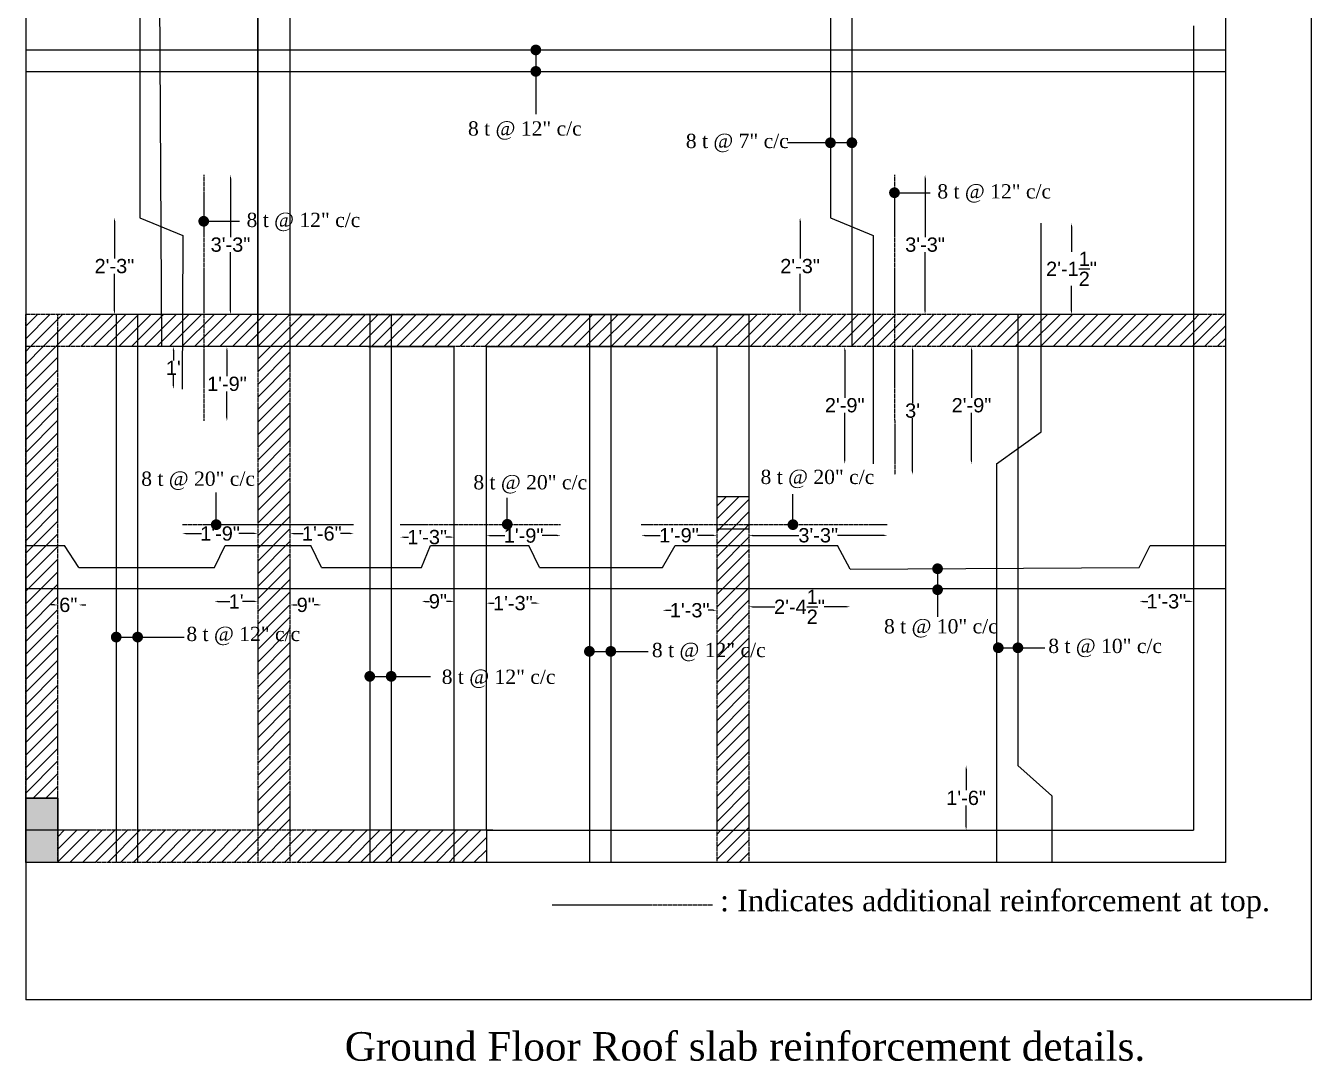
# Model space of a CAD drawing. Header units: inches. Extents: x 2686 to 6206, y -836 to 53.
# Drawn here: x 5647.2 to 6007.2, y -634.9 to -344.7 of the extents above; entities that cross this region are included whole.
import ezdxf

# ---------------------------------------------------------------- set-up
doc = ezdxf.new("R2010")
doc.units = ezdxf.units.IN
doc.header["$LTSCALE"] = 0.1
doc.header["$MEASUREMENT"] = 0
doc.linetypes.add('DASHED', pattern=[0.75, 0.5, -0.25])
doc.linetypes.add('DASHED2', pattern=[0.375, 0.25, -0.125])
doc.layers.add('MH - Beams', color=3, linetype='DASHED2')
doc.layers.add('MH - Slab reinforcement', color=3, linetype='Continuous')
doc.styles.get("Standard").update_dxf_attribs({"font": 'arial.ttf'})
doc.dimstyles.get("Standard").update_dxf_attribs({"dimtxt": 6, "dimasz": 3, "dimexe": 0, "dimexo": 0.0625, "dimgap": 0.09, "dimtad": 0, "dimtih": 1, "dimtoh": 1, "dimdec": 1, "dimzin": 0, "dimdsep": 46, "dimlunit": 4, "dimtxsty": 'Standard', "dimblk": 'DOT', "dimcen": 0.09, "dimse1": 1, "dimse2": 1, "dimadec": 0, "dimazin": 0, "dimtfac": 1, "dimtdec": 1, "dimtofl": 0, "dimtmove": 0, "dimatfit": 3, "dimfxl": 1, "dimtolj": 1, "dimtzin": 0, "dimarcsym": 0})
pattern_1 = [(45, (862.607, 15.6165), (-1.767767, 1.767767), [])]

# ---------------------------------------------------------------- blocks, each defined once
blk = doc.blocks.new('_Dot')
at = {"color": 0, "linetype": 'ByBlock', "lineweight": -2}
blk.add_line((-0.5, 0), (-1, 0), dxfattribs=at)
at = {"color": 0, "linetype": 'ByBlock', "const_width": 0.5}
blk.add_lwpolyline([(-0.25, 0, 1), (0.25, 0, 1)], format="xyb", close=True, dxfattribs=at)
blk = doc.blocks.new('*D225')
at = {"layer": 'Defpoints', "color": 0}
for p in [(5872.5, -398.5), (5864, -425.63), (5872.5, -425.63)]:
    blk.add_point(p, dxfattribs=at)
at = {"layer": 'MH - Slab reinforcement', "color": 0, "lineweight": -2}
for p, q in [((5864, -399.5), (5864, -409.93)), ((5864, -424.63), (5864, -414.2))]:
    blk.add_line(p, q, dxfattribs=at)
at = {"layer": 'MH - Slab reinforcement', "color": 0}
for points in [[(5864.17, -399.5), (5863.83, -399.5), (5864, -398.5)], [(5863.83, -424.63), (5864.17, -424.63), (5864, -425.63)]]:
    blk.add_solid(points, dxfattribs=at)
at = {"layer": 'MH - Slab reinforcement', "color": 0, "insert": (5864, -412.07), "char_height": 4, "attachment_point": 5}
blk.add_mtext('\\A1;2\'-3"', dxfattribs=at)
blk = doc.blocks.new('*D226')
at = {"layer": 'Defpoints', "color": 0}
for p in [(5890.43, -386.5), (5890.46, -425.63), (5899, -425.63)]:
    blk.add_point(p, dxfattribs=at)
at = {"layer": 'MH - Slab reinforcement', "color": 0, "lineweight": -2}
for p, q in [((5899, -387.5), (5899, -403.93)), ((5899, -424.63), (5899, -408.2))]:
    blk.add_line(p, q, dxfattribs=at)
at = {"layer": 'MH - Slab reinforcement', "color": 0}
for points in [[(5899.17, -387.5), (5898.83, -387.5), (5899, -386.5)], [(5898.83, -424.63), (5899.17, -424.63), (5899, -425.63)]]:
    blk.add_solid(points, dxfattribs=at)
at = {"layer": 'MH - Slab reinforcement', "color": 0, "insert": (5899, -406.07), "char_height": 4, "attachment_point": 5}
blk.add_mtext('\\A1;3\'-3"', dxfattribs=at)
blk = doc.blocks.new('*D227')
at = {"layer": 'Defpoints', "color": 0}
for p in [(5931.5, -400), (5931.5, -425.63), (5940, -425.63)]:
    blk.add_point(p, dxfattribs=at)
at = {"layer": 'MH - Slab reinforcement', "color": 0, "lineweight": -2}
for p, q in [((5940, -401), (5940, -408.04)), ((5940, -424.63), (5940, -417.59))]:
    blk.add_line(p, q, dxfattribs=at)
at = {"layer": 'MH - Slab reinforcement', "color": 0}
for points in [[(5940.17, -401), (5939.83, -401), (5940, -400)], [(5939.83, -424.63), (5940.17, -424.63), (5940, -425.63)]]:
    blk.add_solid(points, dxfattribs=at)
at = {"layer": 'MH - Slab reinforcement', "color": 0, "insert": (5940, -412.82), "char_height": 4, "attachment_point": 5}
blk.add_mtext('\\A1;2\'-1{\\H1.000000x;\\S1/2;}"', dxfattribs=at)
blk = doc.blocks.new('*D228')
at = {"layer": 'Defpoints', "color": 0}
for p in [(5912, -434.63), (5919, -434.63), (5919, -467.5)]:
    blk.add_point(p, dxfattribs=at)
at = {"layer": 'MH - Slab reinforcement', "color": 0, "lineweight": -2}
for p, q in [((5912, -435.63), (5912, -448.93)), ((5912, -466.5), (5912, -453.2))]:
    blk.add_line(p, q, dxfattribs=at)
at = {"layer": 'MH - Slab reinforcement', "color": 0}
for points in [[(5912.17, -435.63), (5911.83, -435.63), (5912, -434.63)], [(5911.83, -466.5), (5912.17, -466.5), (5912, -467.5)]]:
    blk.add_solid(points, dxfattribs=at)
at = {"layer": 'MH - Slab reinforcement', "color": 0, "insert": (5912, -451.07), "char_height": 4, "attachment_point": 5}
blk.add_mtext('\\A1;2\'-9"', dxfattribs=at)
blk = doc.blocks.new('*D229')
at = {"layer": 'Defpoints', "color": 0}
for p in [(5884.5, -434.63), (5876.5, -467.5), (5884.5, -467.5)]:
    blk.add_point(p, dxfattribs=at)
at = {"layer": 'MH - Slab reinforcement', "color": 0, "lineweight": -2}
for p, q in [((5876.5, -435.63), (5876.5, -448.93)), ((5876.5, -466.5), (5876.5, -453.2))]:
    blk.add_line(p, q, dxfattribs=at)
at = {"layer": 'MH - Slab reinforcement', "color": 0}
for points in [[(5876.67, -435.63), (5876.33, -435.63), (5876.5, -434.63)], [(5876.33, -466.5), (5876.67, -466.5), (5876.5, -467.5)]]:
    blk.add_solid(points, dxfattribs=at)
at = {"layer": 'MH - Slab reinforcement', "color": 0, "insert": (5876.5, -451.07), "char_height": 4, "attachment_point": 5}
blk.add_mtext('\\A1;2\'-9"', dxfattribs=at)
blk = doc.blocks.new('*D230')
at = {"layer": 'Defpoints', "color": 0}
for p in [(5890.47, -434.63), (5890.5, -470.5), (5895.5, -470.5)]:
    blk.add_point(p, dxfattribs=at)
at = {"layer": 'MH - Slab reinforcement', "color": 0, "lineweight": -2}
for p, q in [((5895.5, -435.63), (5895.5, -450.43)), ((5895.5, -469.5), (5895.5, -454.7))]:
    blk.add_line(p, q, dxfattribs=at)
at = {"layer": 'MH - Slab reinforcement', "color": 0}
for points in [[(5895.67, -435.63), (5895.33, -435.63), (5895.5, -434.63)], [(5895.33, -469.5), (5895.67, -469.5), (5895.5, -470.5)]]:
    blk.add_solid(points, dxfattribs=at)
at = {"layer": 'MH - Slab reinforcement', "color": 0, "insert": (5895.5, -452.57), "char_height": 4, "attachment_point": 5}
blk.add_mtext("\\A1;3'", dxfattribs=at)
blk = doc.blocks.new('*D231')
at = {"layer": 'Defpoints', "color": 0}
for p in [(5825.5, -496.5), (5840.65, -496.5), (5840.65, -508.5)]:
    blk.add_point(p, dxfattribs=at)
at = {"layer": 'MH - Slab reinforcement', "color": 0, "lineweight": -2}
for p, q in [((5826.5, -508.5), (5827.86, -508.5)), ((5839.65, -508.5), (5838.29, -508.5))]:
    blk.add_line(p, q, dxfattribs=at)
at = {"layer": 'MH - Slab reinforcement', "color": 0}
for points in [[(5826.5, -508.33), (5826.5, -508.67), (5825.5, -508.5)], [(5839.65, -508.67), (5839.65, -508.33), (5840.65, -508.5)]]:
    blk.add_solid(points, dxfattribs=at)
at = {"layer": 'MH - Slab reinforcement', "color": 0, "insert": (5833.08, -508.5), "char_height": 4, "attachment_point": 5}
blk.add_mtext('\\A1;1\'-3"', dxfattribs=at)
blk = doc.blocks.new('*D232')
at = {"layer": 'Defpoints', "color": 0}
for p in [(5849.65, -497), (5878, -497), (5849.65, -507.5)]:
    blk.add_point(p, dxfattribs=at)
at = {"layer": 'MH - Slab reinforcement', "color": 0, "lineweight": -2}
for p, q in [((5850.65, -507.5), (5856.92, -507.5)), ((5877, -507.5), (5870.73, -507.5))]:
    blk.add_line(p, q, dxfattribs=at)
at = {"layer": 'MH - Slab reinforcement', "color": 0}
for points in [[(5850.65, -507.33), (5850.65, -507.67), (5849.65, -507.5)], [(5877, -507.67), (5877, -507.33), (5878, -507.5)]]:
    blk.add_solid(points, dxfattribs=at)
at = {"layer": 'MH - Slab reinforcement', "color": 0, "insert": (5863.83, -507.5), "char_height": 4, "attachment_point": 5}
blk.add_mtext('\\A1;2\'-4{\\H1.000000x;\\S1/2;}"', dxfattribs=at)
blk = doc.blocks.new('*D234')
at = {"layer": 'Defpoints', "color": 0}
for p in [(5849.65, -484.5), (5888.5, -484.5), (5849.65, -487.5)]:
    blk.add_point(p, dxfattribs=at)
at = {"layer": 'MH - Slab reinforcement', "color": 0, "lineweight": -2}
for p, q in [((5850.65, -487.5), (5863.68, -487.5)), ((5887.5, -487.5), (5874.48, -487.5))]:
    blk.add_line(p, q, dxfattribs=at)
at = {"layer": 'MH - Slab reinforcement', "color": 0}
for points in [[(5850.65, -487.33), (5850.65, -487.67), (5849.65, -487.5)], [(5887.5, -487.67), (5887.5, -487.33), (5888.5, -487.5)]]:
    blk.add_solid(points, dxfattribs=at)
at = {"layer": 'MH - Slab reinforcement', "color": 0, "insert": (5869.08, -487.5), "char_height": 4, "attachment_point": 5}
blk.add_mtext('\\A1;3\'-3"', dxfattribs=at)
blk = doc.blocks.new('*D235')
at = {"layer": 'Defpoints', "color": 0}
for p in [(5819.5, -484.5), (5840.65, -484.5), (5819.5, -487.5)]:
    blk.add_point(p, dxfattribs=at)
at = {"layer": 'MH - Slab reinforcement', "color": 0, "lineweight": -2}
for p, q in [((5820.5, -487.5), (5824.86, -487.5)), ((5839.65, -487.5), (5835.29, -487.5))]:
    blk.add_line(p, q, dxfattribs=at)
at = {"layer": 'MH - Slab reinforcement', "color": 0}
for points in [[(5820.5, -487.33), (5820.5, -487.67), (5819.5, -487.5)], [(5839.65, -487.67), (5839.65, -487.33), (5840.65, -487.5)]]:
    blk.add_solid(points, dxfattribs=at)
at = {"layer": 'MH - Slab reinforcement', "color": 0, "insert": (5830.08, -487.5), "char_height": 4, "attachment_point": 5}
blk.add_mtext('\\A1;1\'-9"', dxfattribs=at)
blk = doc.blocks.new('*D236')
at = {"layer": 'Defpoints', "color": 0}
for p in [(5959, -496.5), (5974.15, -496.5), (5974.15, -506)]:
    blk.add_point(p, dxfattribs=at)
at = {"layer": 'MH - Slab reinforcement', "color": 0, "lineweight": -2}
for p, q in [((5960, -506), (5961.36, -506)), ((5973.15, -506), (5971.79, -506))]:
    blk.add_line(p, q, dxfattribs=at)
at = {"layer": 'MH - Slab reinforcement', "color": 0}
for points in [[(5960, -505.83), (5960, -506.17), (5959, -506)], [(5973.15, -506.17), (5973.15, -505.83), (5974.15, -506)]]:
    blk.add_solid(points, dxfattribs=at)
at = {"layer": 'MH - Slab reinforcement', "color": 0, "insert": (5966.58, -506), "char_height": 4, "attachment_point": 5}
blk.add_mtext('\\A1;1\'-3"', dxfattribs=at)
blk = doc.blocks.new('*D237')
at = {"layer": 'Defpoints', "color": 0}
for p in [(5776.15, -496.5), (5791, -496.5), (5776.15, -506.5)]:
    blk.add_point(p, dxfattribs=at)
at = {"layer": 'MH - Slab reinforcement', "color": 0, "lineweight": -2}
for p, q in [((5777.15, -506.5), (5778.36, -506.5)), ((5790, -506.5), (5788.79, -506.5))]:
    blk.add_line(p, q, dxfattribs=at)
at = {"layer": 'MH - Slab reinforcement', "color": 0}
for points in [[(5777.15, -506.33), (5777.15, -506.67), (5776.15, -506.5)], [(5790, -506.67), (5790, -506.33), (5791, -506.5)]]:
    blk.add_solid(points, dxfattribs=at)
at = {"layer": 'MH - Slab reinforcement', "color": 0, "insert": (5783.58, -506.5), "char_height": 4, "attachment_point": 5}
blk.add_mtext('\\A1;1\'-3"', dxfattribs=at)
blk = doc.blocks.new('*D238')
at = {"layer": 'Defpoints', "color": 0}
for p in [(5758, -496.5), (5767.15, -496.5), (5767.15, -506)]:
    blk.add_point(p, dxfattribs=at)
at = {"layer": 'MH - Slab reinforcement', "color": 0, "lineweight": -2}
for p, q in [((5759, -506), (5760.19, -506)), ((5766.15, -506), (5764.96, -506))]:
    blk.add_line(p, q, dxfattribs=at)
at = {"layer": 'MH - Slab reinforcement', "color": 0}
for points in [[(5759, -505.83), (5759, -506.17), (5758, -506)], [(5766.15, -506.17), (5766.15, -505.83), (5767.15, -506)]]:
    blk.add_solid(points, dxfattribs=at)
at = {"layer": 'MH - Slab reinforcement', "color": 0, "insert": (5762.58, -506), "char_height": 4, "attachment_point": 5}
blk.add_mtext('\\A1;9"', dxfattribs=at)
blk = doc.blocks.new('*D239')
at = {"layer": 'Defpoints', "color": 0}
for p in [(5776.15, -484.5), (5797, -484.5), (5797, -487.58)]:
    blk.add_point(p, dxfattribs=at)
at = {"layer": 'MH - Slab reinforcement', "color": 0, "lineweight": -2}
for p, q in [((5777.15, -487.58), (5781.36, -487.58)), ((5796, -487.58), (5791.79, -487.58))]:
    blk.add_line(p, q, dxfattribs=at)
at = {"layer": 'MH - Slab reinforcement', "color": 0}
for points in [[(5777.15, -487.41), (5777.15, -487.75), (5776.15, -487.58)], [(5796, -487.75), (5796, -487.41), (5797, -487.58)]]:
    blk.add_solid(points, dxfattribs=at)
at = {"layer": 'MH - Slab reinforcement', "color": 0, "insert": (5786.58, -487.58), "char_height": 4, "attachment_point": 5}
blk.add_mtext('\\A1;1\'-9"', dxfattribs=at)
blk = doc.blocks.new('*D240')
at = {"layer": 'Defpoints', "color": 0}
for p in [(5752, -484.5), (5767.15, -484.5), (5752, -488)]:
    blk.add_point(p, dxfattribs=at)
at = {"layer": 'MH - Slab reinforcement', "color": 0, "lineweight": -2}
for p, q in [((5753, -488), (5754.36, -488)), ((5766.15, -488), (5764.79, -488))]:
    blk.add_line(p, q, dxfattribs=at)
at = {"layer": 'MH - Slab reinforcement', "color": 0}
for points in [[(5753, -487.83), (5753, -488.17), (5752, -488)], [(5766.15, -488.17), (5766.15, -487.83), (5767.15, -488)]]:
    blk.add_solid(points, dxfattribs=at)
at = {"layer": 'MH - Slab reinforcement', "color": 0, "insert": (5759.58, -488), "char_height": 4, "attachment_point": 5}
blk.add_mtext('\\A1;1\'-3"', dxfattribs=at)
blk = doc.blocks.new('*D241')
at = {"layer": 'Defpoints', "color": 0}
for p in [(5721.15, -496.5), (5730, -496.5), (5721.15, -507)]:
    blk.add_point(p, dxfattribs=at)
at = {"layer": 'MH - Slab reinforcement', "color": 0, "lineweight": -2}
for p, q in [((5722.15, -507), (5723.19, -507)), ((5729, -507), (5727.96, -507))]:
    blk.add_line(p, q, dxfattribs=at)
at = {"layer": 'MH - Slab reinforcement', "color": 0}
for points in [[(5722.15, -506.83), (5722.15, -507.17), (5721.15, -507)], [(5729, -507.17), (5729, -506.83), (5730, -507)]]:
    blk.add_solid(points, dxfattribs=at)
at = {"layer": 'MH - Slab reinforcement', "color": 0, "insert": (5725.58, -507), "char_height": 4, "attachment_point": 5}
blk.add_mtext('\\A1;9"', dxfattribs=at)
blk = doc.blocks.new('*D242')
at = {"layer": 'Defpoints', "color": 0}
for p in [(5721.15, -484.5), (5739, -484.5), (5739, -487)]:
    blk.add_point(p, dxfattribs=at)
at = {"layer": 'MH - Slab reinforcement', "color": 0, "lineweight": -2}
for p, q in [((5722.15, -487), (5724.86, -487)), ((5738, -487), (5735.29, -487))]:
    blk.add_line(p, q, dxfattribs=at)
at = {"layer": 'MH - Slab reinforcement', "color": 0}
for points in [[(5722.15, -486.83), (5722.15, -487.17), (5721.15, -487)], [(5738, -487.17), (5738, -486.83), (5739, -487)]]:
    blk.add_solid(points, dxfattribs=at)
at = {"layer": 'MH - Slab reinforcement', "color": 0, "insert": (5730.08, -487), "char_height": 4, "attachment_point": 5}
blk.add_mtext('\\A1;1\'-6"', dxfattribs=at)
blk = doc.blocks.new('*D243')
at = {"layer": 'Defpoints', "color": 0}
for p in [(5691, -484.5), (5712.15, -484.5), (5691, -487)]:
    blk.add_point(p, dxfattribs=at)
at = {"layer": 'MH - Slab reinforcement', "color": 0, "lineweight": -2}
for p, q in [((5692, -487), (5696.36, -487)), ((5711.15, -487), (5706.79, -487))]:
    blk.add_line(p, q, dxfattribs=at)
at = {"layer": 'MH - Slab reinforcement', "color": 0}
for points in [[(5692, -486.83), (5692, -487.17), (5691, -487)], [(5711.15, -487.17), (5711.15, -486.83), (5712.15, -487)]]:
    blk.add_solid(points, dxfattribs=at)
at = {"layer": 'MH - Slab reinforcement', "color": 0, "insert": (5701.58, -487), "char_height": 4, "attachment_point": 5}
blk.add_mtext('\\A1;1\'-9"', dxfattribs=at)
blk = doc.blocks.new('*D244')
at = {"layer": 'Defpoints', "color": 0}
for p in [(5700, -496.5), (5712.15, -496.5), (5712.15, -506)]:
    blk.add_point(p, dxfattribs=at)
at = {"layer": 'MH - Slab reinforcement', "color": 0, "lineweight": -2}
for p, q in [((5701, -506), (5704.34, -506)), ((5711.15, -506), (5707.82, -506))]:
    blk.add_line(p, q, dxfattribs=at)
at = {"layer": 'MH - Slab reinforcement', "color": 0}
for points in [[(5701, -505.83), (5701, -506.17), (5700, -506)], [(5711.15, -506.17), (5711.15, -505.83), (5712.15, -506)]]:
    blk.add_solid(points, dxfattribs=at)
at = {"layer": 'MH - Slab reinforcement', "color": 0, "insert": (5706.08, -506), "char_height": 4, "attachment_point": 5}
blk.add_mtext("\\A1;1'", dxfattribs=at)
blk = doc.blocks.new('*D245')
at = {"layer": 'Defpoints', "color": 0}
for p in [(5656.15, -496.5), (5662, -496.5), (5656.15, -507)]:
    blk.add_point(p, dxfattribs=at)
at = {"layer": 'MH - Slab reinforcement', "color": 0, "lineweight": -2}
for p, q in [((5655.15, -507), (5654.15, -507)), ((5663, -507), (5664, -507))]:
    blk.add_line(p, q, dxfattribs=at)
at = {"layer": 'MH - Slab reinforcement', "color": 0}
for points in [[(5655.15, -507.17), (5655.15, -506.83), (5656.15, -507)], [(5663, -506.83), (5663, -507.17), (5662, -507)]]:
    blk.add_solid(points, dxfattribs=at)
at = {"layer": 'MH - Slab reinforcement', "color": 0, "insert": (5659.08, -507), "char_height": 4, "attachment_point": 5}
blk.add_mtext('\\A1;6"', dxfattribs=at)
blk = doc.blocks.new('*D246')
at = {"layer": 'Defpoints', "color": 0}
for p in [(5925, -552), (5910.5, -570.13), (5925, -570.13)]:
    blk.add_point(p, dxfattribs=at)
at = {"layer": 'MH - Slab reinforcement', "color": 0, "lineweight": -2}
for p, q in [((5910.5, -553), (5910.5, -558.93)), ((5910.5, -569.13), (5910.5, -563.2))]:
    blk.add_line(p, q, dxfattribs=at)
at = {"layer": 'MH - Slab reinforcement', "color": 0}
for points in [[(5910.67, -553), (5910.33, -553), (5910.5, -552)], [(5910.33, -569.13), (5910.67, -569.13), (5910.5, -570.13)]]:
    blk.add_solid(points, dxfattribs=at)
at = {"layer": 'MH - Slab reinforcement', "color": 0, "insert": (5910.5, -561.07), "char_height": 4, "attachment_point": 5}
blk.add_mtext('\\A1;1\'-6"', dxfattribs=at)
blk = doc.blocks.new('*D247')
at = {"layer": 'Defpoints', "color": 0}
for p in [(5679.15, -398.5), (5672, -425.63), (5678.5, -425.63)]:
    blk.add_point(p, dxfattribs=at)
at = {"layer": 'MH - Slab reinforcement', "color": 0, "lineweight": -2}
for p, q in [((5672, -399.5), (5672, -409.93)), ((5672, -424.63), (5672, -414.2))]:
    blk.add_line(p, q, dxfattribs=at)
at = {"layer": 'MH - Slab reinforcement', "color": 0}
for points in [[(5672.17, -399.5), (5671.83, -399.5), (5672, -398.5)], [(5671.83, -424.63), (5672.17, -424.63), (5672, -425.63)]]:
    blk.add_solid(points, dxfattribs=at)
at = {"layer": 'MH - Slab reinforcement', "color": 0, "insert": (5672, -412.07), "char_height": 4, "attachment_point": 5}
blk.add_mtext('\\A1;2\'-3"', dxfattribs=at)
blk = doc.blocks.new('*D248')
at = {"layer": 'Defpoints', "color": 0}
for p in [(5697, -386.5), (5697, -425.63), (5704.5, -425.63)]:
    blk.add_point(p, dxfattribs=at)
at = {"layer": 'MH - Slab reinforcement', "color": 0, "lineweight": -2}
for p, q in [((5704.5, -387.5), (5704.5, -403.93)), ((5704.5, -424.63), (5704.5, -408.2))]:
    blk.add_line(p, q, dxfattribs=at)
at = {"layer": 'MH - Slab reinforcement', "color": 0}
for points in [[(5704.67, -387.5), (5704.33, -387.5), (5704.5, -386.5)], [(5704.33, -424.63), (5704.67, -424.63), (5704.5, -425.63)]]:
    blk.add_solid(points, dxfattribs=at)
at = {"layer": 'MH - Slab reinforcement', "color": 0, "insert": (5704.5, -406.07), "char_height": 4, "attachment_point": 5}
blk.add_mtext('\\A1;3\'-3"', dxfattribs=at)
blk = doc.blocks.new('*D249')
at = {"layer": 'Defpoints', "color": 0}
for p in [(5695, -434.63), (5697, -455.5), (5703.5, -455.5)]:
    blk.add_point(p, dxfattribs=at)
at = {"layer": 'MH - Slab reinforcement', "color": 0, "lineweight": -2}
for p, q in [((5703.5, -435.63), (5703.5, -442.93)), ((5703.5, -454.5), (5703.5, -447.2))]:
    blk.add_line(p, q, dxfattribs=at)
at = {"layer": 'MH - Slab reinforcement', "color": 0}
for points in [[(5703.67, -435.63), (5703.33, -435.63), (5703.5, -434.63)], [(5703.33, -454.5), (5703.67, -454.5), (5703.5, -455.5)]]:
    blk.add_solid(points, dxfattribs=at)
at = {"layer": 'MH - Slab reinforcement', "color": 0, "insert": (5703.5, -445.07), "char_height": 4, "attachment_point": 5}
blk.add_mtext('\\A1;1\'-9"', dxfattribs=at)
blk = doc.blocks.new('*D250')
at = {"layer": 'Defpoints', "color": 0}
for p in [(5691.04, -434.63), (5688.5, -446.5), (5691, -446.5)]:
    blk.add_point(p, dxfattribs=at)
at = {"layer": 'MH - Slab reinforcement', "color": 0, "lineweight": -2}
for p, q in [((5688.5, -435.63), (5688.5, -438.47)), ((5688.5, -445.5), (5688.5, -442.66))]:
    blk.add_line(p, q, dxfattribs=at)
at = {"layer": 'MH - Slab reinforcement', "color": 0}
for points in [[(5688.67, -435.63), (5688.33, -435.63), (5688.5, -434.63)], [(5688.33, -445.5), (5688.67, -445.5), (5688.5, -446.5)]]:
    blk.add_solid(points, dxfattribs=at)
at = {"layer": 'MH - Slab reinforcement', "color": 0, "insert": (5688.5, -440.57), "char_height": 4, "attachment_point": 5}
blk.add_mtext("\\A1;1'", dxfattribs=at)

msp = doc.modelspace()

# ---------------------------------------------------------------- hatches: boundary and pattern name
msp.add_hatch(color=256).paths.add_polyline_path([(5647.15, -561.13), (5656.15, -561.13), (5656.15, -579.13), (5647.15, -579.13)])
at = {"layer": 'MH - Beams'}
h = msp.add_hatch(dxfattribs=at)
h.set_pattern_fill('ANSI31', color=256, scale=20, style=0)
h.set_pattern_definition(pattern_1)
h.paths.add_polyline_path([(5656.15, -434.63), (5656.15, -425.63), (5647.15, -425.63), (5647.15, -434.63)])
h = msp.add_hatch(dxfattribs=at)
h.set_pattern_fill('ANSI31', color=256, scale=20, style=0)
h.set_pattern_definition(pattern_1)
h.paths.add_polyline_path([(5656.15, -425.63), (5656.15, -434.63), (5712.15, -434.63), (5712.15, -434.63), (5712.15, -425.63)])
h = msp.add_hatch(dxfattribs=at)
h.set_pattern_fill('ANSI31', color=256, scale=20, style=0)
h.set_pattern_definition(pattern_1)
h.paths.add_polyline_path([(5712.15, -425.63), (5712.15, -434.63), (5712.15, -434.63), (5712.15, -434.63), (5721.15, -434.63), (5721.15, -425.63)])
h = msp.add_hatch(dxfattribs=at)
h.set_pattern_fill('ANSI31', color=256, scale=20, style=0)
h.set_pattern_definition(pattern_1)
h.paths.add_polyline_path([(5743.15, -434.63), (5767.15, -434.63), (5767.15, -434.63), (5776.15, -434.63), (5840.65, -434.63), (5849.65, -434.63), (5849.65, -425.63), (5721.15, -425.63), (5721.15, -434.63)])
h = msp.add_hatch(dxfattribs=at)
h.set_pattern_fill('ANSI31', color=256, scale=20, style=0)
h.set_pattern_definition(pattern_1)
h.paths.add_polyline_path([(5974.15, -434.63), (5974.15, -425.63), (5849.65, -425.63), (5849.65, -434.63)])
h = msp.add_hatch(dxfattribs=at)
h.set_pattern_fill('ANSI31', color=256, scale=20, style=0)
h.set_pattern_definition(pattern_1)
h.paths.add_polyline_path([(5983.15, -434.63), (5983.15, -425.63), (5974.15, -425.63), (5974.15, -434.63)])
h = msp.add_hatch(dxfattribs=at)
h.set_pattern_fill('ANSI31', color=256, scale=20, style=0)
h.set_pattern_definition(pattern_1)
h.paths.add_polyline_path([(5656.15, -561.13), (5656.15, -434.63), (5647.15, -434.63), (5647.15, -561.13)])
h = msp.add_hatch(dxfattribs=at)
h.set_pattern_fill('ANSI31', color=256, scale=20, style=0)
h.set_pattern_definition(pattern_1)
h.paths.add_polyline_path([(5712.15, -434.63), (5712.15, -570.13), (5721.15, -570.13), (5721.15, -434.63)])
h = msp.add_hatch(dxfattribs=at)
h.set_pattern_fill('ANSI31', color=256, scale=20, style=0)
h.set_pattern_definition(pattern_1)
h.paths.add_polyline_path([(5849.65, -485.63), (5849.65, -476.63), (5840.65, -476.63), (5840.65, -485.63)])
h = msp.add_hatch(dxfattribs=at)
h.set_pattern_fill('ANSI31', color=256, scale=20, style=0)
h.set_pattern_definition(pattern_1)
h.paths.add_polyline_path([(5849.65, -570.13), (5849.65, -485.63), (5840.65, -485.63), (5840.65, -570.13)])
h = msp.add_hatch(dxfattribs=at)
h.set_pattern_fill('ANSI31', color=256, scale=20, style=0)
h.set_pattern_definition(pattern_1)
h.paths.add_polyline_path([(5712.15, -579.13), (5712.15, -570.13), (5656.15, -570.13), (5656.15, -579.13), (5656.15, -579.13)])
h = msp.add_hatch(dxfattribs=at)
h.set_pattern_fill('ANSI31', color=256, scale=20)
h.set_pattern_definition(pattern_1)
h.paths.add_polyline_path([(5721.15, -579.13), (5721.15, -570.13), (5712.15, -570.13), (5712.15, -579.13)])
h = msp.add_hatch(dxfattribs=at)
h.set_pattern_fill('ANSI31', color=256, scale=20, style=0)
h.set_pattern_definition(pattern_1)
h.paths.add_polyline_path([(5767.15, -579.13), (5767.15, -579.13), (5767.15, -570.13), (5721.15, -570.13), (5721.15, -579.13)])
h = msp.add_hatch(dxfattribs=at)
h.set_pattern_fill('ANSI31', color=256, scale=20, style=0)
h.set_pattern_definition(pattern_1)
h.paths.add_polyline_path([(5776.15, -579.13), (5776.15, -570.13), (5767.15, -570.13), (5767.15, -579.13), (5767.15, -579.13), (5767.15, -579.13)])
h = msp.add_hatch(dxfattribs=at)
h.set_pattern_fill('ANSI31', color=256, scale=20, style=0)
h.set_pattern_definition(pattern_1)
h.paths.add_polyline_path([(5849.65, -579.13), (5849.65, -570.13), (5840.65, -570.13), (5840.65, -579.13)])

# ---------------------------------------------------------------- linework, layer by layer
for p, q in [((5712.15, -294.13), (5712.15, -372.13)), ((5721.15, -303.13), (5721.15, -425.63)), ((5712.15, -372.13), (5712.15, -434.63)), ((5743.15, -434.63), (5712.15, -434.63)), ((5656.15, -561.13), (5647.15, -561.13)), ((5656.15, -579.13), (5647.15, -579.13))]:
    msp.add_line(p, q)
for points in [[(5647.15, -127.63), (6007.15, -127.63), (6007.15, -617.63)], [(5647.15, -127.63), (5647.15, -617.63)], [(5983.15, -308.71), (5983.15, -344.71)], [(5974.15, -344.71), (5974.15, -570.13)], [(5983.15, -344.71), (5983.15, -579.13)], [(5721.15, -425.63), (5849.65, -425.63)], [(5849.65, -425.63), (5849.65, -485.63)], [(5743.15, -434.63), (5767.15, -434.63)], [(5767.15, -486.13), (5767.15, -434.63)], [(5776.15, -486.13), (5776.15, -434.63)], [(5776.15, -434.63), (5840.65, -434.63)], [(5840.65, -434.63), (5840.65, -485.63)], [(5840.65, -485.63), (5849.65, -485.63)], [(5767.15, -579.13), (5767.15, -486.13)], [(5776.15, -570.13), (5776.15, -486.13)], [(5656.15, -561.13), (5656.15, -579.13)], [(5776.15, -570.13), (5974.15, -570.13)], [(5983.15, -579.13), (5767.15, -579.13)], [(6007.15, -617.63), (5647.15, -617.63)]]:
    msp.add_lwpolyline(points)
for points in [[(5712.15, -151.63), (5983.15, -151.63), (5983.15, -579.13), (5767.15, -579.13), (5767.15, -434.63), (5712.15, -434.63), (5712.15, -151.63)], [(5647.15, -561.13), (5656.15, -561.13), (5656.15, -579.13), (5647.15, -579.13)]]:
    msp.add_lwpolyline(points, close=True)
for p, q in [((5983.15, -425.63), (5647.15, -425.63)), ((5647.15, -579.13), (5647.15, -425.63)), ((5656.15, -579.13), (5656.15, -425.63)), ((5712.15, -425.63), (5712.15, -579.13)), ((5721.15, -425.63), (5721.15, -579.13)), ((5983.15, -434.63), (5647.15, -434.63)), ((5840.65, -476.63), (5840.65, -579.13)), ((5840.65, -476.63), (5849.65, -476.63)), ((5849.65, -476.63), (5849.65, -579.13)), ((5777.93, -570.13), (5647.15, -570.13)), ((5776.15, -570.13), (5776.15, -579.13)), ((5777.93, -579.13), (5647.15, -579.13)), ((5849.65, -579.13), (5840.65, -579.13))]:
    msp.add_line(p, q, dxfattribs=at)
at = {"layer": 'MH - Slab reinforcement'}
for p, q in [((5679.15, -294.13), (5679.15, -398.5)), ((5872.5, -294.13), (5872.5, -398.5)), ((5684.5, -318), (5685.15, -434.63)), ((5878.5, -330), (5878.5, -434.63)), ((5647.15, -351.5), (5983.15, -351.5)), ((5647.15, -357.5), (5983.15, -357.5)), ((5679.15, -398.5), (5691.15, -403.5)), ((5872.5, -398.5), (5884.5, -403.5)), ((5931.5, -458.5), (5931.5, -400)), ((5691.15, -403.5), (5691, -446.5)), ((5884.5, -403.5), (5884.5, -467.5)), ((5672.5, -425.63), (5672.5, -579.13)), ((5678.5, -425.63), (5678.5, -579.13)), ((5743.5, -425.63), (5743.5, -579.13)), ((5749.5, -425.63), (5749.5, -579.13)), ((5805, -425.63), (5805, -579.13)), ((5811, -425.63), (5811, -579.13)), ((5925, -425.63), (5925, -552)), ((5919, -467.5), (5931.5, -458.5)), ((5919, -467.5), (5919, -579.13)), ((5647.15, -490.38), (5658, -490.38)), ((5662, -496.5), (5658, -490.38)), ((5700, -496.5), (5703, -490.38)), ((5703, -490.38), (5727, -490.38)), ((5730, -496.5), (5727, -490.38)), ((5758, -496.5), (5760.5, -490.38)), ((5760.5, -490.38), (5788, -490.38)), ((5791, -496.5), (5788, -490.38)), ((5825.5, -496.5), (5829, -490.38)), ((5829, -490.38), (5874.5, -490.38)), ((5878, -497), (5874.5, -490.38)), ((5959, -496.5), (5962, -490.38)), ((5962, -490.38), (5983.15, -490.38)), ((5662, -496.5), (5700, -496.5)), ((5730, -496.5), (5758, -496.5)), ((5791, -496.5), (5825.5, -496.5)), ((5878, -497), (5959, -496.5)), ((5647.15, -502.38), (5983.15, -502.38)), ((5925, -552), (5934.5, -560.5)), ((5934.5, -560.5), (5934.5, -579.13))]:
    msp.add_line(p, q, dxfattribs=at)
at = {"layer": 'MH - Slab reinforcement', "linetype": 'DASHED'}
for p, q in [((5697, -386.5), (5697, -455.5)), ((5890.43, -386.5), (5890.5, -470.5)), ((5691, -484.5), (5739, -484.5)), ((5752, -484.5), (5797, -484.5)), ((5819.5, -484.5), (5888.5, -484.5)), ((5794.62, -591.05), (5839.61, -591.05))]:
    msp.add_line(p, q, dxfattribs=at)

# ---------------------------------------------------------------- texts
at = {"attachment_point": 1}
for s, insert, char_height, width in [('{\\fTimes New Roman|b0|i0|c0|p34;: Indicates additional reinforcement at top.}', (5841.6, -586.81), 6, 170.2111), ('\\pxqc;{\\fTimes New Roman|b0|i0|c0|p34;Ground Floor Roof slab reinforcement details.}', (5727.77, -626.68), 8, 241.5948)]:
    msp.add_mtext(s, dxfattribs=dict(at, insert=insert, char_height=char_height, width=width))
at = {"layer": 'MH - Slab reinforcement', "char_height": 4, "width": 36, "attachment_point": 1}
for s, insert in [('{\\fTimes New Roman|b0|i0|c0|p34;8 t @ 12" c/c}', (5771, -371.5)), ('{\\fTimes New Roman|b0|i0|c0|p34;8 t @ 7" c/c}', (5832, -375)), ('{\\fTimes New Roman|b0|i0|c0|p34;8 t @ 12" c/c}', (5902.43, -389.12)), ('{\\fTimes New Roman|b0|i0|c0|p34;8 t @ 12" c/c}', (5709, -397.12)), ('{\\fTimes New Roman|b0|i0|c0|p34;8 t @ 20" c/c}', (5679.5, -469.62)), ('{\\fTimes New Roman|b0|i0|c0|p34;8 t @ 20" c/c}', (5772.5, -470.62)), ('{\\fTimes New Roman|b0|i0|c0|p34;8 t @ 20" c/c}', (5852.93, -469.12)), ('{\\fTimes New Roman|b0|i0|c0|p34;8 t @ 10" c/c}', (5887.5, -510.97)), ('{\\fTimes New Roman|b0|i0|c0|p34;8 t @ 12" c/c}', (5692.15, -513.12)), ('{\\fTimes New Roman|b0|i0|c0|p34;8 t @ 12" c/c}', (5822.5, -517.62)), ('{\\fTimes New Roman|b0|i0|c0|p34;8 t @ 10" c/c}', (5933.5, -516.47)), ('{\\fTimes New Roman|b0|i0|c0|p34;8 t @ 12" c/c}', (5763.65, -525.12))]:
    msp.add_mtext(s, dxfattribs=dict(at, insert=insert))

# ---------------------------------------------------------------- dimensions: what is measured, and where the dimension line sits
at = {"layer": 'MH - Slab reinforcement'}
for base, p1, p2, picture, middle in [((5704.5, -425.63), (5697, -386.5), (5697, -425.63), '*D248', (5704.5, -406.07)), ((5899, -425.63), (5890.43, -386.5), (5890.46, -425.63), '*D226', (5899, -406.07)), ((5672, -425.63), (5679.15, -398.5), (5678.5, -425.63), '*D247', (5672, -412.07)), ((5864, -425.63), (5872.5, -398.5), (5872.5, -425.63), '*D225', (5864, -412.07)), ((5940, -425.63), (5931.5, -400), (5931.5, -425.63), '*D227', (5940, -412.82)), ((5688.5, -446.5), (5691.04, -434.63), (5691, -446.5), '*D250', (5688.5, -440.57)), ((5703.5, -455.5), (5695, -434.63), (5697, -455.5), '*D249', (5703.5, -445.07)), ((5876.5, -467.5), (5884.5, -434.63), (5884.5, -467.5), '*D229', (5876.5, -451.07)), ((5895.5, -470.5), (5890.47, -434.63), (5890.5, -470.5), '*D230', (5895.5, -452.57)), ((5912, -434.63), (5919, -467.5), (5919, -434.63), '*D228', (5912, -451.07)), ((5910.5, -570.13), (5925, -552), (5925, -570.13), '*D246', (5910.5, -561.07))]:
    dim = msp.add_linear_dim(base=base, p1=p1, p2=p2, angle=90, dimstyle='Standard', override={"dimtxt": 4, "dimasz": 1, "dimldrblk": 'Dot'}, dxfattribs=at)
    dim.commit()
    dim.dimension.update_dxf_attribs({"geometry": picture, "text_midpoint": middle})
for base, p1, p2, picture, middle in [((5691, -487), (5712.1539, -484.5), (5691, -484.5), '*D243', (5701.5769, -487)), ((5739, -487), (5721.1539, -484.5), (5739, -484.5), '*D242', (5730.0769, -487)), ((5752, -488), (5767.1539, -484.5), (5752, -484.5), '*D240', (5759.5769, -488)), ((5797, -487.5784), (5776.1539, -484.5), (5797, -484.5), '*D239', (5786.5769, -487.5784)), ((5819.5, -487.5), (5840.6539, -484.5), (5819.5, -484.5), '*D235', (5830.0769, -487.5)), ((5849.6539, -487.5), (5888.5, -484.5), (5849.6539, -484.5), '*D234', (5869.0769, -487.5)), ((5656.1539, -507), (5662, -496.5), (5656.1539, -496.5), '*D245', (5659.0769, -507)), ((5712.1539, -506), (5700, -496.5), (5712.1539, -496.5), '*D244', (5706.0769, -506)), ((5721.1539, -507), (5730, -496.5), (5721.1539, -496.5), '*D241', (5725.5769, -507)), ((5767.1539, -506), (5758, -496.5), (5767.1539, -496.5), '*D238', (5762.5769, -506)), ((5776.1539, -506.5), (5791, -496.5), (5776.1539, -496.5), '*D237', (5783.5769, -506.5)), ((5840.6539, -508.5), (5825.5, -496.5), (5840.6539, -496.5), '*D231', (5833.0769, -508.5)), ((5974.1539, -506), (5959, -496.5), (5974.1539, -496.5), '*D236', (5966.5769, -506)), ((5849.6539, -507.5), (5878, -497), (5849.6539, -497), '*D232', (5863.8269, -507.5))]:
    dim = msp.add_linear_dim(base=base, p1=p1, p2=p2, dimstyle='Standard', override={"dimtxt": 4, "dimasz": 1, "dimldrblk": 'Dot'}, dxfattribs=at)
    dim.commit()
    dim.dimension.update_dxf_attribs({"geometry": picture, "text_midpoint": middle})

# ---------------------------------------------------------------- leaders
for points in [[(5790, -351.5), (5790, -367)], [(5790, -357.5), (5790, -369.5)], [(5878.5, -377.5), (5860.5, -377.5)], [(5872.5, -377.5), (5860.5, -377.5)], [(5890.43, -391.5), (5900.43, -391.5)], [(5697, -399.5), (5707, -399.5)], [(5700.5, -484.5), (5700.5, -475.5)], [(5782, -484.4), (5782, -477)], [(5862, -484.5), (5862, -476)], [(5902.5, -496.85), (5902.5, -510.35)], [(5902.5, -502.73), (5902.5, -510.35)], [(5672.5, -516), (5691.5, -516)], [(5678.5, -516), (5691.5, -516)], [(5919.5, -519), (5932.5, -519)], [(5925, -519), (5932.5, -519)], [(5805, -520), (5821.5, -520)], [(5811, -520), (5821.5, -520)], [(5743.5, -527), (5760.5, -527)], [(5749.5, -527), (5760.5, -527)]]:
    msp.add_leader(points, dimstyle='Standard', override={"dimtad": 0, "dimldrblk": 'Dot'}, dxfattribs=at)

doc.saveas('drawing.dxf')
